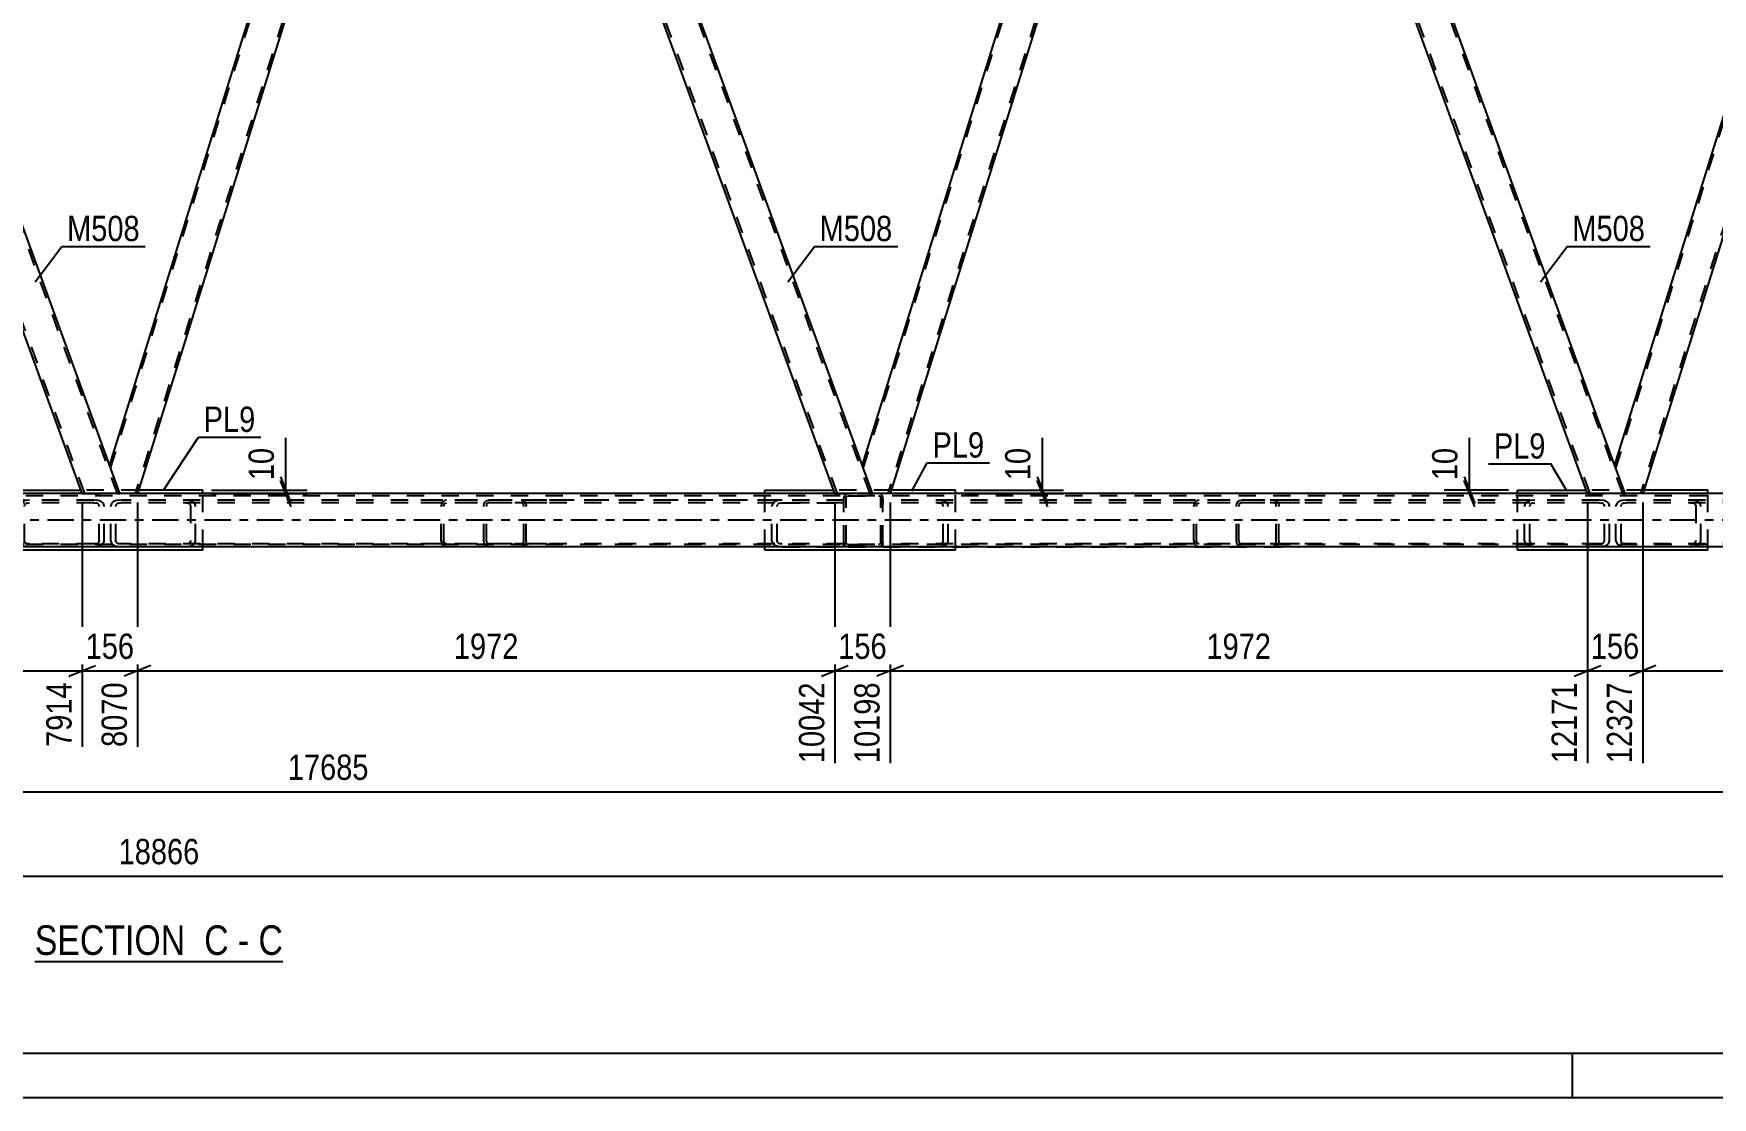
# Model space of a CAD drawing. Header units: millimetres. Extents: x -808 to 381, y -747 to 94.
# Drawn here: x -423 to -233.1, y -746.7 to -626.4 of the extents above; entities that cross this region are included whole.
import ezdxf

# ---------------------------------------------------------------- set-up
doc = ezdxf.new("R2010")
doc.units = ezdxf.units.MM
doc.linetypes.add('DXK_LINE_DOT2', pattern=[3.9198, 1.9599, -1.9599])
doc.linetypes.add('DXK_LINE_DOT3', pattern=[5.9187, 2.979, -0.9799, 0.9799, -0.9799])
doc.styles.add('Arial Narrow', font='ARIALN.TTF', dxfattribs={"height": 0.2})

# ---------------------------------------------------------------- blocks, each defined once
blk = doc.blocks.new('Unknown-232923327-64945')
at = {"color": 5, "linetype": 'Continuous'}
for p, q in [((-802.88, -741.68), (376.12, -741.68)), ((-248.88, -746.68), (-248.88, -741.68)), ((-807.88, -746.68), (381.12, -746.68))]:
    blk.add_line(p, q, dxfattribs=at)
blk = doc.blocks.new('Unknown-232923327-14 - 77190')
at = {"color": 6, "linetype": 'Continuous'}
blk.add_line((-422.82, -731.32), (-394.75, -731.32), dxfattribs=at)
at = {"color": 0, "linetype": 'Continuous'}
for points in [[(-404.71, -730.57), (-404.71, -727.07), (-422.82, -727.07), (-422.82, -730.57)], [(-400.89, -730.57), (-400.89, -727.07), (-403.66, -727.07), (-403.66, -730.57)], [(-398.57, -730.57), (-398.57, -727.07), (-399.84, -727.07), (-399.84, -730.57)], [(-394.75, -730.57), (-394.75, -727.07), (-397.52, -727.07), (-397.52, -730.57)]]:
    blk.add_wipeout(points, dxfattribs=at)
at = {"color": 7, "linetype": 'Continuous', "style": 'Arial Narrow'}
for s, p in [('SECTION ', (-422.82, -730.57)), ('C', (-403.66, -730.57)), ('C', (-397.52, -730.57)), ('-', (-399.84, -730.57))]:
    blk.add_text(s, height=3.34, dxfattribs=at).set_placement(p)
blk = doc.blocks.new('Part-232923327-77244 - 77190')
at = {"color": 7, "linetype": 'DXK_LINE_DOT2'}
for p, q in [((-286.51, -558.7), (-290.76, -558.7)), ((-289.68, -561.67), (-290.76, -558.7)), ((-290.51, -558.7), (-246.93, -678.42)), ((-243.19, -678.42), (-286.76, -558.7)), ((-242.93, -678.42), (-244.12, -675.17)), ((-247.19, -678.42), (-242.93, -678.42))]:
    blk.add_line(p, q, dxfattribs=at)
at = {"color": 2, "linetype": 'Continuous'}
for p, q in [((-244.12, -675.17), (-286.51, -558.7)), ((-247.19, -678.42), (-289.68, -561.67))]:
    blk.add_line(p, q, dxfattribs=at)
blk = doc.blocks.new('Part-232923327-77278 - 77190')
at = {"color": 7, "linetype": 'DXK_LINE_DOT2'}
for p, q in [((-288.21, -679.14), (-294.04, -679.14)), ((-288.21, -679.46), (-294.04, -679.46)), ((-291.66, -679.53), (-291.7, -679.78)), ((-291.7, -683.78), (-291.7, -679.78)), ((-291.53, -679.33), (-291.66, -679.53)), ((-291.34, -679.19), (-291.53, -679.33)), ((-291.41, -679.78), (-291.39, -679.66)), ((-291.41, -683.78), (-291.41, -679.78)), ((-291.39, -679.66), (-291.33, -679.55)), ((-291.12, -679.14), (-291.34, -679.19)), ((-291.33, -679.55), (-291.23, -679.48)), ((-291.23, -679.48), (-291.12, -679.46)), ((-288.21, -684.1), (-294.04, -684.1)), ((-288.21, -684.42), (-294.04, -684.42)), ((-291.7, -683.78), (-291.66, -684.02)), ((-291.66, -684.02), (-291.53, -684.23)), ((-291.53, -684.23), (-291.34, -684.37)), ((-291.39, -683.9), (-291.41, -683.78)), ((-291.33, -684.01), (-291.39, -683.9)), ((-291.34, -684.37), (-291.12, -684.42)), ((-291.23, -684.08), (-291.33, -684.01)), ((-291.12, -684.1), (-291.23, -684.08))]:
    blk.add_line(p, q, dxfattribs=at)
blk = doc.blocks.new('Part-232923327-77215 - 77190')
at = {"color": 7, "linetype": 'DXK_LINE_DOT2'}
for p, q in [((-243.88, -679.53), (-243.97, -679.78)), ((-243.97, -683.78), (-243.97, -679.78)), ((-243.38, -679.78), (-243.34, -679.66)), ((-243.38, -683.78), (-243.38, -679.78)), ((-242.8, -679.14), (-243.25, -679.19)), ((-243.03, -679.48), (-242.8, -679.46)), ((-194.63, -679.14), (-242.8, -679.14)), ((-194.63, -679.46), (-242.8, -679.46)), ((-235.08, -679.19), (-235.52, -679.14)), ((-235.52, -679.46), (-235.3, -679.48)), ((-234.99, -679.66), (-234.94, -679.78)), ((-234.94, -679.78), (-234.94, -683.78)), ((-234.36, -679.78), (-234.45, -679.53)), ((-234.36, -683.78), (-234.36, -679.78)), ((-243.97, -683.78), (-243.88, -684.02)), ((-243.34, -683.9), (-243.38, -683.78)), ((-243.25, -684.37), (-242.8, -684.42)), ((-242.8, -684.1), (-243.03, -684.08)), ((-194.63, -684.1), (-242.8, -684.1)), ((-194.63, -684.42), (-242.8, -684.42)), ((-235.3, -684.08), (-235.52, -684.1)), ((-235.52, -684.42), (-235.08, -684.37)), ((-234.94, -683.78), (-234.99, -683.9)), ((-234.45, -684.02), (-234.36, -683.78))]:
    blk.add_line(p, q, dxfattribs=at)
for centre, radius, start, end in [((-243.07, -680.26), 1.09, 99.5182, 138.0637), ((-242.94, -680.02), 0.545, 99.5182, 138.0637), ((-235.39, -680.02), 0.545, 41.9363, 80.4819), ((-235.26, -680.26), 1.09, 41.9363, 80.4819), ((-243.07, -683.3), 1.09, 221.9363, 260.4819), ((-242.94, -683.54), 0.545, 221.9363, 260.4819), ((-235.39, -683.54), 0.545, 279.5182, 318.0637), ((-235.26, -683.3), 1.09, 279.5182, 318.0637)]:
    blk.add_arc(centre, radius, start, end, dxfattribs=at)
blk = doc.blocks.new('Part-232923327-77280 - 77190')
at = {"color": 7, "linetype": 'DXK_LINE_DOT2'}
for p, q in [((-373.34, -679.14), (-379.17, -679.14)), ((-373.34, -679.46), (-379.17, -679.46)), ((-376.79, -679.53), (-376.84, -679.78)), ((-376.84, -683.78), (-376.84, -679.78)), ((-376.67, -679.33), (-376.79, -679.53)), ((-376.48, -679.19), (-376.67, -679.33)), ((-376.55, -679.78), (-376.52, -679.66)), ((-376.55, -683.78), (-376.55, -679.78)), ((-376.52, -679.66), (-376.46, -679.55)), ((-376.26, -679.14), (-376.48, -679.19)), ((-376.46, -679.55), (-376.37, -679.48)), ((-376.37, -679.48), (-376.26, -679.46)), ((-373.34, -684.1), (-379.17, -684.1)), ((-373.34, -684.42), (-379.17, -684.42)), ((-376.84, -683.78), (-376.79, -684.02)), ((-376.79, -684.02), (-376.67, -684.23)), ((-376.67, -684.23), (-376.48, -684.37)), ((-376.52, -683.9), (-376.55, -683.78)), ((-376.46, -684.01), (-376.52, -683.9)), ((-376.48, -684.37), (-376.26, -684.42)), ((-376.37, -684.08), (-376.46, -684.01)), ((-376.26, -684.1), (-376.37, -684.08))]:
    blk.add_line(p, q, dxfattribs=at)
blk = doc.blocks.new('Part-232923327-77217 - 77190')
at = {"color": 7, "linetype": 'DXK_LINE_DOT2'}
for p, q in [((-326.89, -684.42), (-326.89, -679.14)), ((-279.76, -679.14), (-326.89, -679.14)), ((-279.76, -679.46), (-326.89, -679.46)), ((-320.21, -679.19), (-320.66, -679.14)), ((-320.66, -679.46), (-320.44, -679.48)), ((-320.12, -679.66), (-320.08, -679.78)), ((-320.08, -683.78), (-320.08, -679.78)), ((-319.49, -679.78), (-319.58, -679.53)), ((-319.49, -683.78), (-319.49, -679.78)), ((-279.76, -684.1), (-326.89, -684.1)), ((-326.89, -684.42), (-279.76, -684.42)), ((-320.44, -684.08), (-320.66, -684.1)), ((-320.66, -684.42), (-320.21, -684.37)), ((-320.08, -683.78), (-320.12, -683.9)), ((-319.58, -684.02), (-319.49, -683.78))]:
    blk.add_line(p, q, dxfattribs=at)
for centre, radius, start, end in [((-320.53, -680.02), 0.545, 41.9363, 80.4819), ((-320.39, -680.26), 1.09, 41.9363, 80.4819), ((-320.53, -683.54), 0.545, 279.5182, 318.0637), ((-320.39, -683.3), 1.09, 279.5182, 318.0637)]:
    blk.add_arc(centre, radius, start, end, dxfattribs=at)
blk = doc.blocks.new('Part-232923327-77218 - 77190')
at = {"color": 7, "linetype": 'DXK_LINE_DOT2'}
for p, q in [((-286.9, -679.78), (-286.86, -679.53)), ((-286.9, -683.78), (-286.9, -679.78)), ((-286.86, -679.53), (-286.73, -679.33)), ((-286.73, -679.33), (-286.54, -679.19)), ((-286.59, -679.66), (-286.61, -679.78)), ((-286.61, -683.78), (-286.61, -679.78)), ((-286.52, -679.55), (-286.59, -679.66)), ((-286.54, -679.19), (-286.32, -679.14)), ((-286.43, -679.48), (-286.52, -679.55)), ((-286.32, -679.46), (-286.43, -679.48)), ((-245.86, -679.14), (-286.32, -679.14)), ((-245.86, -679.46), (-286.32, -679.46)), ((-282.68, -679.14), (-282.46, -679.19)), ((-282.57, -679.48), (-282.68, -679.46)), ((-282.47, -679.55), (-282.57, -679.48)), ((-282.41, -679.66), (-282.47, -679.55)), ((-282.46, -679.19), (-282.27, -679.33)), ((-282.39, -679.78), (-282.41, -679.66)), ((-282.39, -683.78), (-282.39, -679.78)), ((-282.27, -679.33), (-282.14, -679.53)), ((-282.14, -679.53), (-282.1, -679.78)), ((-282.1, -683.78), (-282.1, -679.78)), ((-254.22, -679.53), (-254.31, -679.78)), ((-254.31, -683.78), (-254.31, -679.78)), ((-253.72, -679.78), (-253.68, -679.66)), ((-253.72, -683.78), (-253.72, -679.78)), ((-253.14, -679.14), (-253.59, -679.19)), ((-253.36, -679.48), (-253.14, -679.46)), ((-245.42, -679.19), (-245.86, -679.14)), ((-245.86, -679.46), (-245.64, -679.48)), ((-245.33, -679.66), (-245.28, -679.78)), ((-245.28, -683.78), (-245.28, -679.78)), ((-244.7, -679.78), (-244.79, -679.53)), ((-244.7, -683.78), (-244.7, -679.78)), ((-286.86, -684.02), (-286.9, -683.78)), ((-286.73, -684.23), (-286.86, -684.02)), ((-286.54, -684.37), (-286.73, -684.23)), ((-286.61, -683.78), (-286.59, -683.9)), ((-286.59, -683.9), (-286.52, -684.01)), ((-286.32, -684.42), (-286.54, -684.37)), ((-286.52, -684.01), (-286.43, -684.08)), ((-286.43, -684.08), (-286.32, -684.1)), ((-245.86, -684.1), (-286.32, -684.1)), ((-253.14, -684.42), (-286.32, -684.42)), ((-282.68, -684.1), (-282.57, -684.08)), ((-282.46, -684.37), (-282.68, -684.42)), ((-245.86, -684.42), (-282.68, -684.42)), ((-282.57, -684.08), (-282.47, -684.01)), ((-282.47, -684.01), (-282.41, -683.9)), ((-282.27, -684.23), (-282.46, -684.37)), ((-282.41, -683.9), (-282.39, -683.78)), ((-282.14, -684.02), (-282.27, -684.23)), ((-282.1, -683.78), (-282.14, -684.02)), ((-254.31, -683.78), (-254.22, -684.02)), ((-253.68, -683.9), (-253.72, -683.78)), ((-253.59, -684.37), (-253.14, -684.42)), ((-253.14, -684.1), (-253.36, -684.08)), ((-245.64, -684.08), (-245.86, -684.1)), ((-245.86, -684.42), (-245.42, -684.37)), ((-245.28, -683.78), (-245.33, -683.9)), ((-244.79, -684.02), (-244.7, -683.78))]:
    blk.add_line(p, q, dxfattribs=at)
for centre, radius, start, end in [((-253.41, -680.26), 1.09, 99.5182, 138.0637), ((-253.27, -680.02), 0.545, 99.5182, 138.0637), ((-245.73, -680.02), 0.545, 41.9363, 80.4819), ((-245.6, -680.26), 1.09, 41.9363, 80.4819), ((-253.41, -683.3), 1.09, 221.9363, 260.4819), ((-253.27, -683.54), 0.545, 221.9363, 260.4819), ((-245.73, -683.54), 0.545, 279.5182, 318.0637), ((-245.6, -683.3), 1.09, 279.5182, 318.0637)]:
    blk.add_arc(centre, radius, start, end, dxfattribs=at)
blk = doc.blocks.new('Part-232923327-77219 - 77190')
at = {"color": 7, "linetype": 'DXK_LINE_DOT2'}
for p, q in [((-414.15, -679.53), (-414.24, -679.78)), ((-414.24, -683.78), (-414.24, -679.78)), ((-413.65, -679.78), (-413.61, -679.66)), ((-413.65, -683.78), (-413.65, -679.78)), ((-413.07, -679.14), (-413.52, -679.19)), ((-413.29, -679.48), (-413.07, -679.46)), ((-364.9, -679.14), (-413.07, -679.14)), ((-364.9, -679.46), (-413.07, -679.46)), ((-405.35, -679.19), (-405.79, -679.14)), ((-405.79, -679.46), (-405.57, -679.48)), ((-405.25, -679.66), (-405.21, -679.78)), ((-405.21, -679.78), (-405.21, -683.78)), ((-404.63, -679.78), (-404.72, -679.53)), ((-404.63, -683.78), (-404.63, -679.78)), ((-414.24, -683.78), (-414.15, -684.02)), ((-413.61, -683.9), (-413.65, -683.78)), ((-413.52, -684.37), (-413.07, -684.42)), ((-413.07, -684.1), (-413.29, -684.08)), ((-364.9, -684.1), (-413.07, -684.1)), ((-364.9, -684.42), (-413.07, -684.42)), ((-405.57, -684.08), (-405.79, -684.1)), ((-405.79, -684.42), (-405.35, -684.37)), ((-405.21, -683.78), (-405.25, -683.9)), ((-404.72, -684.02), (-404.63, -683.78))]:
    blk.add_line(p, q, dxfattribs=at)
for centre, radius, start, end in [((-413.34, -680.26), 1.09, 99.5182, 138.0637), ((-413.2, -680.02), 0.545, 99.5182, 138.0637), ((-405.66, -680.02), 0.545, 41.9363, 80.4819), ((-405.53, -680.26), 1.09, 41.9363, 80.4819), ((-413.34, -683.3), 1.09, 221.9363, 260.4819), ((-413.2, -683.54), 0.545, 221.9363, 260.4819), ((-405.66, -683.54), 0.545, 279.5182, 318.0637), ((-405.53, -683.3), 1.09, 279.5182, 318.0637)]:
    blk.add_arc(centre, radius, start, end, dxfattribs=at)
blk = doc.blocks.new('Part-232923327-77220 - 77190')
at = {"color": 7, "linetype": 'DXK_LINE_DOT2'}
for p, q in [((-372.03, -679.78), (-371.99, -679.53)), ((-372.03, -683.78), (-372.03, -679.78)), ((-371.99, -679.53), (-371.86, -679.33)), ((-371.86, -679.33), (-371.67, -679.19)), ((-371.72, -679.66), (-371.74, -679.78)), ((-371.74, -683.78), (-371.74, -679.78)), ((-371.66, -679.55), (-371.72, -679.66)), ((-371.67, -679.19), (-371.45, -679.14)), ((-371.56, -679.48), (-371.66, -679.55)), ((-371.45, -679.46), (-371.56, -679.48)), ((-338.28, -679.14), (-371.45, -679.14)), ((-331.29, -679.46), (-371.45, -679.46)), ((-331.29, -679.14), (-367.81, -679.14)), ((-367.81, -679.14), (-367.59, -679.19)), ((-367.7, -679.48), (-367.81, -679.46)), ((-367.61, -679.55), (-367.7, -679.48)), ((-367.54, -679.66), (-367.61, -679.55)), ((-367.59, -679.19), (-367.4, -679.33)), ((-367.52, -679.78), (-367.54, -679.66)), ((-367.52, -683.78), (-367.52, -679.78)), ((-367.4, -679.33), (-367.27, -679.53)), ((-367.27, -679.53), (-367.23, -679.78)), ((-367.23, -683.78), (-367.23, -679.78)), ((-339.35, -679.53), (-339.44, -679.78)), ((-339.44, -683.78), (-339.44, -679.78)), ((-338.86, -679.78), (-338.81, -679.66)), ((-338.86, -683.78), (-338.86, -679.78)), ((-338.28, -679.14), (-338.72, -679.19)), ((-338.5, -679.48), (-338.28, -679.46)), ((-338.28, -679.46), (-331.29, -679.46)), ((-331.29, -684.42), (-331.29, -679.14)), ((-371.99, -684.02), (-372.03, -683.78)), ((-371.86, -684.23), (-371.99, -684.02)), ((-371.67, -684.37), (-371.86, -684.23)), ((-371.74, -683.78), (-371.72, -683.9)), ((-371.72, -683.9), (-371.66, -684.01)), ((-371.45, -684.42), (-371.67, -684.37)), ((-371.66, -684.01), (-371.56, -684.08)), ((-371.56, -684.08), (-371.45, -684.1)), ((-331.29, -684.1), (-371.45, -684.1)), ((-331.29, -684.42), (-371.45, -684.42)), ((-367.81, -684.1), (-367.7, -684.08)), ((-367.59, -684.37), (-367.81, -684.42)), ((-367.7, -684.08), (-367.61, -684.01)), ((-367.61, -684.01), (-367.54, -683.9)), ((-367.4, -684.23), (-367.59, -684.37)), ((-367.54, -683.9), (-367.52, -683.78)), ((-367.27, -684.02), (-367.4, -684.23)), ((-367.23, -683.78), (-367.27, -684.02)), ((-339.44, -683.78), (-339.35, -684.02)), ((-338.81, -683.9), (-338.86, -683.78)), ((-338.72, -684.37), (-338.28, -684.42)), ((-338.28, -684.1), (-338.5, -684.08)), ((-338.28, -684.42), (-331.29, -684.42))]:
    blk.add_line(p, q, dxfattribs=at)
for centre, radius, start, end in [((-338.54, -680.26), 1.09, 99.5182, 138.0637), ((-338.41, -680.02), 0.545, 99.5182, 138.0637), ((-338.54, -683.3), 1.09, 221.9363, 260.4819), ((-338.41, -683.54), 0.545, 221.9363, 260.4819)]:
    blk.add_arc(centre, radius, start, end, dxfattribs=at)
blk = doc.blocks.new('Part-232923327-77222 - 77190')
at = {"color": 7, "linetype": 'DXK_LINE_DOT2'}
for p, q in [((-457.17, -679.78), (-457.12, -679.53)), ((-457.17, -683.78), (-457.17, -679.78)), ((-457.12, -679.53), (-457, -679.33)), ((-457, -679.33), (-456.81, -679.19)), ((-456.86, -679.66), (-456.88, -679.78)), ((-456.88, -683.78), (-456.88, -679.78)), ((-456.79, -679.55), (-456.86, -679.66)), ((-456.81, -679.19), (-456.59, -679.14)), ((-456.7, -679.48), (-456.79, -679.55)), ((-456.59, -679.46), (-456.7, -679.48)), ((-416.13, -679.14), (-456.59, -679.14)), ((-416.13, -679.46), (-456.59, -679.46)), ((-452.95, -679.14), (-452.72, -679.19)), ((-452.84, -679.48), (-452.95, -679.46)), ((-452.74, -679.55), (-452.84, -679.48)), ((-452.68, -679.66), (-452.74, -679.55)), ((-452.72, -679.19), (-452.54, -679.33)), ((-452.66, -679.78), (-452.68, -679.66)), ((-452.66, -683.78), (-452.66, -679.78)), ((-452.54, -679.33), (-452.41, -679.53)), ((-452.41, -679.53), (-452.36, -679.78)), ((-452.36, -683.78), (-452.36, -679.78)), ((-424.49, -679.53), (-424.58, -679.78)), ((-424.58, -683.78), (-424.58, -679.78)), ((-423.99, -679.78), (-423.95, -679.66)), ((-423.99, -683.78), (-423.99, -679.78)), ((-423.41, -679.14), (-423.86, -679.19)), ((-423.63, -679.48), (-423.41, -679.46)), ((-415.69, -679.19), (-416.13, -679.14)), ((-416.13, -679.46), (-415.91, -679.48)), ((-415.59, -679.66), (-415.55, -679.78)), ((-415.55, -683.78), (-415.55, -679.78)), ((-414.97, -679.78), (-415.06, -679.53)), ((-414.97, -683.78), (-414.97, -679.78)), ((-457.12, -684.02), (-457.17, -683.78)), ((-457, -684.23), (-457.12, -684.02)), ((-456.81, -684.37), (-457, -684.23)), ((-456.88, -683.78), (-456.86, -683.9)), ((-456.86, -683.9), (-456.79, -684.01)), ((-456.59, -684.42), (-456.81, -684.37)), ((-456.79, -684.01), (-456.7, -684.08)), ((-456.7, -684.08), (-456.59, -684.1)), ((-416.13, -684.1), (-456.59, -684.1)), ((-423.41, -684.42), (-456.59, -684.42)), ((-452.95, -684.1), (-452.84, -684.08)), ((-452.72, -684.37), (-452.95, -684.42)), ((-416.13, -684.42), (-452.95, -684.42)), ((-452.84, -684.08), (-452.74, -684.01)), ((-452.74, -684.01), (-452.68, -683.9)), ((-452.54, -684.23), (-452.72, -684.37)), ((-452.68, -683.9), (-452.66, -683.78)), ((-452.41, -684.02), (-452.54, -684.23)), ((-452.36, -683.78), (-452.41, -684.02)), ((-424.58, -683.78), (-424.49, -684.02)), ((-423.95, -683.9), (-423.99, -683.78)), ((-423.86, -684.37), (-423.41, -684.42)), ((-423.41, -684.1), (-423.63, -684.08)), ((-415.91, -684.08), (-416.13, -684.1)), ((-416.13, -684.42), (-415.69, -684.37)), ((-415.55, -683.78), (-415.59, -683.9)), ((-415.06, -684.02), (-414.97, -683.78))]:
    blk.add_line(p, q, dxfattribs=at)
for centre, radius, start, end in [((-423.68, -680.26), 1.09, 99.5182, 138.0637), ((-423.54, -680.02), 0.545, 99.5182, 138.0637), ((-416, -680.02), 0.545, 41.9363, 80.4819), ((-415.87, -680.26), 1.09, 41.9363, 80.4819), ((-423.68, -683.3), 1.09, 221.9363, 260.4819), ((-423.54, -683.54), 0.545, 221.9363, 260.4819), ((-416, -683.54), 0.545, 279.5182, 318.0637), ((-415.87, -683.3), 1.09, 279.5182, 318.0637)]:
    blk.add_arc(centre, radius, start, end, dxfattribs=at)
blk = doc.blocks.new('Part-232923327-77228 - 77190')
at = {"color": 7, "linetype": 'DXK_LINE_DOT2'}
for p, q in [((-331.26, -678.71), (-331.29, -678.9)), ((-331.29, -683.94), (-331.29, -678.9)), ((-331.05, -678.9), (-331.03, -678.8)), ((-331.05, -683.94), (-331.05, -678.9)), ((-331.03, -678.8), (-330.98, -678.73)), ((-330.83, -678.42), (-331, -678.45)), ((-330.98, -678.73), (-330.9, -678.67)), ((-330.9, -678.67), (-330.81, -678.66)), ((-330.81, -678.42), (-330.83, -678.42)), ((-327.37, -678.42), (-330.81, -678.42)), ((-330.81, -678.66), (-327.37, -678.66)), ((-327.19, -678.45), (-327.37, -678.42)), ((-327.37, -678.66), (-327.28, -678.67)), ((-327.28, -678.67), (-327.2, -678.73)), ((-327.2, -678.73), (-327.15, -678.8)), ((-327.15, -678.8), (-327.13, -678.9)), ((-327.13, -683.94), (-327.13, -678.9)), ((-326.89, -678.9), (-326.93, -678.71)), ((-326.89, -683.94), (-326.89, -678.9)), ((-331.29, -683.94), (-331.26, -684.12)), ((-331.03, -684.03), (-331.05, -683.94)), ((-330.98, -684.11), (-331.03, -684.03)), ((-331, -684.38), (-330.81, -684.42)), ((-330.9, -684.16), (-330.98, -684.11)), ((-330.81, -684.18), (-330.9, -684.16)), ((-330.81, -684.18), (-327.37, -684.18)), ((-330.81, -684.42), (-327.37, -684.42)), ((-327.28, -684.16), (-327.37, -684.18)), ((-327.37, -684.42), (-327.19, -684.38)), ((-327.2, -684.11), (-327.28, -684.16)), ((-327.15, -684.03), (-327.2, -684.11)), ((-327.13, -683.94), (-327.15, -684.03)), ((-326.93, -684.12), (-326.89, -683.94))]:
    blk.add_line(p, q, dxfattribs=at)
for centre, start, end in [((-330.81, -678.9), 112.5, 157.5), ((-327.37, -678.9), 22.5, 67.5), ((-330.81, -683.94), 202.5, 247.5), ((-327.37, -683.94), 292.5, 337.5)]:
    blk.add_arc(centre, 0.48, start, end, dxfattribs=at)
blk = doc.blocks.new('Part-232923327-77246 - 77190')
at = {"color": 7, "linetype": 'DXK_LINE_DOT2'}
for p, q in [((-371.64, -558.7), (-375.9, -558.7)), ((-374.82, -561.67), (-375.9, -558.7)), ((-375.64, -558.7), (-332.07, -678.42)), ((-328.32, -678.42), (-371.89, -558.7)), ((-328.07, -678.42), (-329.25, -675.17)), ((-332.32, -678.42), (-328.07, -678.42))]:
    blk.add_line(p, q, dxfattribs=at)
at = {"color": 2, "linetype": 'Continuous'}
for p, q in [((-329.25, -675.17), (-371.64, -558.7)), ((-332.32, -678.42), (-374.82, -561.67))]:
    blk.add_line(p, q, dxfattribs=at)
blk = doc.blocks.new('Part-232923327-77248 - 77190')
at = {"color": 7, "linetype": 'DXK_LINE_DOT2'}
for p, q in [((-456.77, -558.7), (-461.03, -558.7)), ((-459.95, -561.67), (-461.03, -558.7)), ((-460.78, -558.7), (-417.2, -678.42)), ((-413.46, -678.42), (-457.03, -558.7)), ((-413.2, -678.42), (-414.38, -675.17)), ((-417.46, -678.42), (-413.2, -678.42))]:
    blk.add_line(p, q, dxfattribs=at)
at = {"color": 2, "linetype": 'Continuous'}
for p, q in [((-414.38, -675.17), (-456.77, -558.7)), ((-417.46, -678.42), (-459.95, -561.67))]:
    blk.add_line(p, q, dxfattribs=at)
blk = doc.blocks.new('Part-232923327-77254 - 77190')
at = {"color": 2, "linetype": 'Continuous'}
for p, q in [((-207.81, -558.7), (-244.12, -675.17)), ((-205.63, -558.7), (-204.55, -561.67)), ((-204.55, -561.67), (-240.94, -678.42)), ((-242.93, -678.42), (-244.12, -675.17))]:
    blk.add_line(p, q, dxfattribs=at)
at = {"color": 7, "linetype": 'DXK_LINE_DOT2'}
for p, q in [((-243.98, -675.54), (-207.56, -558.7)), ((-207.81, -558.7), (-205.63, -558.7)), ((-204.68, -561.3), (-241.19, -678.42)), ((-240.94, -678.42), (-242.93, -678.42))]:
    blk.add_line(p, q, dxfattribs=at)
blk = doc.blocks.new('Part-232923327-77255 - 77190')
at = {"color": 2, "linetype": 'Continuous'}
for p, q in [((-292.95, -558.7), (-329.25, -675.17)), ((-290.76, -558.7), (-289.68, -561.67)), ((-289.68, -561.67), (-326.07, -678.42)), ((-328.07, -678.42), (-329.25, -675.17))]:
    blk.add_line(p, q, dxfattribs=at)
at = {"color": 7, "linetype": 'DXK_LINE_DOT2'}
for p, q in [((-329.11, -675.54), (-292.7, -558.7)), ((-292.95, -558.7), (-290.76, -558.7)), ((-289.82, -561.3), (-326.32, -678.42)), ((-326.07, -678.42), (-328.07, -678.42))]:
    blk.add_line(p, q, dxfattribs=at)
blk = doc.blocks.new('Part-232923327-77256 - 77190')
at = {"color": 2, "linetype": 'Continuous'}
for p, q in [((-378.08, -558.7), (-414.38, -675.17)), ((-375.9, -558.7), (-374.82, -561.67)), ((-374.82, -561.67), (-411.21, -678.42)), ((-413.2, -678.42), (-414.38, -675.17))]:
    blk.add_line(p, q, dxfattribs=at)
at = {"color": 7, "linetype": 'DXK_LINE_DOT2'}
for p, q in [((-414.25, -675.54), (-377.83, -558.7)), ((-378.08, -558.7), (-375.9, -558.7)), ((-374.95, -561.3), (-411.46, -678.42)), ((-411.21, -678.42), (-413.2, -678.42))]:
    blk.add_line(p, q, dxfattribs=at)
blk = doc.blocks.new('Part-232923327-77311 - 77190')
at = {"color": 2, "linetype": 'Continuous'}
for p, q in [((-425.38, -678.42), (-425.38, -678.02)), ((-425.38, -678.02), (-417.6, -678.02)), ((-403.83, -678.02), (-411.08, -678.02)), ((-403.83, -678.42), (-403.83, -678.02)), ((-425.38, -684.82), (-425.38, -684.42)), ((-403.83, -684.82), (-425.38, -684.82)), ((-403.83, -684.82), (-403.83, -684.42))]:
    blk.add_line(p, q, dxfattribs=at)
at = {"color": 7, "linetype": 'DXK_LINE_DOT2'}
for p, q in [((-425.38, -684.42), (-425.38, -678.42)), ((-411.08, -678.02), (-417.6, -678.02)), ((-403.83, -684.42), (-403.83, -678.42))]:
    blk.add_line(p, q, dxfattribs=at)
blk = doc.blocks.new('Part-232923327-77312 - 77190')
at = {"color": 2, "linetype": 'Continuous'}
for p, q in [((-340.24, -678.42), (-340.24, -678.02)), ((-340.24, -678.02), (-332.47, -678.02)), ((-318.69, -678.02), (-325.95, -678.02)), ((-318.69, -678.42), (-318.69, -678.02)), ((-340.24, -684.82), (-340.24, -684.42)), ((-318.69, -684.82), (-340.24, -684.82)), ((-318.69, -684.82), (-318.69, -684.42))]:
    blk.add_line(p, q, dxfattribs=at)
at = {"color": 7, "linetype": 'DXK_LINE_DOT2'}
for p, q in [((-340.24, -684.42), (-340.24, -678.42)), ((-325.95, -678.02), (-332.47, -678.02)), ((-318.69, -684.42), (-318.69, -678.42))]:
    blk.add_line(p, q, dxfattribs=at)
blk = doc.blocks.new('Part-232923327-77313 - 77190')
at = {"color": 2, "linetype": 'Continuous'}
for p, q in [((-255.11, -678.42), (-255.11, -678.02)), ((-255.11, -678.02), (-247.33, -678.02)), ((-233.56, -678.02), (-240.81, -678.02)), ((-233.56, -678.42), (-233.56, -678.02)), ((-255.11, -684.82), (-255.11, -684.42)), ((-233.56, -684.82), (-255.11, -684.82)), ((-233.56, -684.82), (-233.56, -684.42))]:
    blk.add_line(p, q, dxfattribs=at)
at = {"color": 7, "linetype": 'DXK_LINE_DOT2'}
for p, q in [((-255.11, -684.42), (-255.11, -678.42)), ((-240.81, -678.02), (-247.33, -678.02)), ((-233.56, -684.42), (-233.56, -678.42))]:
    blk.add_line(p, q, dxfattribs=at)
blk = doc.blocks.new('Part-232923327-77354 - 77190')
at = {"color": 7, "linetype": 'DXK_LINE_DOT2'}
for p, q in [((-57.35, -678.66), (-734.01, -678.66)), ((-57.35, -684.18), (-734.01, -684.18))]:
    blk.add_line(p, q, dxfattribs=at)
at = {"color": 2, "linetype": 'Continuous'}
for p, q in [((-57.35, -678.42), (-730.01, -678.42)), ((-57.35, -684.42), (-730.01, -684.42))]:
    blk.add_line(p, q, dxfattribs=at)
at = {"color": 7, "linetype": 'DXK_LINE_DOT3'}
blk.add_line((-57.35, -681.42), (-734.01, -681.42), dxfattribs=at)
blk = doc.blocks.new('StraightDimension-232923327-99624 - 77190')
at = {"color": 7, "linetype": 'Continuous'}
for p, q in [((-247.19, -679.42), (-247.19, -708.89)), ((-240.94, -679.42), (-240.94, -708.89)), ((-248.69, -699.05), (-245.69, -697.85)), ((-247.19, -698.45), (-240.94, -698.45)), ((-239.44, -697.85), (-242.44, -699.05))]:
    blk.add_line(p, q, dxfattribs=at)
at = {"color": 0}
blk.add_wipeout([(-240.72, -697.7), (-240.72, -693.5), (-247.41, -693.5), (-247.41, -697.7)], dxfattribs=at)
at = {"color": 0, "linetype": 'Continuous'}
blk.add_wipeout([(-241.54, -699.15), (-245.74, -699.15), (-245.74, -709.49), (-241.54, -709.49)], dxfattribs=at)
at = {"color": 3, "style": 'Arial Narrow'}
blk.add_text('156', height=2.863, dxfattribs=at).set_placement((-246.81, -697.1))
at = {"color": 3, "linetype": 'Continuous', "style": 'Arial Narrow'}
blk.add_text('12327', height=2.863, rotation=90.0002, dxfattribs=at).set_placement((-242.14, -708.89))
blk = doc.blocks.new('StraightDimension-232923327-98972 - 77190')
at = {"color": 7, "linetype": 'Continuous'}
blk.add_line((-734.01, -712.13), (-45.25, -712.13), dxfattribs=at)
at = {"color": 0}
blk.add_wipeout([(-384.46, -711.38), (-384.46, -707.18), (-394.8, -707.18), (-394.8, -711.38)], dxfattribs=at)
at = {"color": 3, "style": 'Arial Narrow'}
blk.add_text('17685', height=2.863, dxfattribs=at).set_placement((-394.2, -710.78))
blk = doc.blocks.new('StraightDimension-232923327-99627 - 77190')
at = {"color": 7, "linetype": 'Continuous'}
for p, q in [((-411.21, -679.42), (-411.21, -707.06)), ((-332.32, -679.42), (-332.32, -708.89)), ((-409.71, -697.85), (-412.71, -699.05)), ((-411.21, -698.45), (-332.32, -698.45)), ((-333.82, -699.05), (-330.82, -697.85))]:
    blk.add_line(p, q, dxfattribs=at)
at = {"color": 0}
blk.add_wipeout([(-367.51, -697.7), (-367.51, -693.5), (-376.02, -693.5), (-376.02, -697.7)], dxfattribs=at)
at = {"color": 0, "linetype": 'Continuous'}
blk.add_wipeout([(-332.92, -699.15), (-337.12, -699.15), (-337.12, -709.49), (-332.92, -709.49)], dxfattribs=at)
at = {"color": 3, "style": 'Arial Narrow'}
blk.add_text('1972', height=2.863, dxfattribs=at).set_placement((-375.42, -697.1))
at = {"color": 3, "linetype": 'Continuous', "style": 'Arial Narrow'}
blk.add_text('10042', height=2.863, rotation=90.0002, dxfattribs=at).set_placement((-333.52, -708.89))
blk = doc.blocks.new('StraightDimension-232923327-99629 - 77190')
at = {"color": 7, "linetype": 'Continuous'}
for p, q in [((-496.34, -679.42), (-496.34, -707.06)), ((-417.46, -679.42), (-417.46, -707.06)), ((-494.84, -697.85), (-497.84, -699.05)), ((-496.34, -698.45), (-417.46, -698.45)), ((-418.96, -699.05), (-415.96, -697.85))]:
    blk.add_line(p, q, dxfattribs=at)
at = {"color": 0}
blk.add_wipeout([(-452.64, -697.7), (-452.64, -693.5), (-461.16, -693.5), (-461.16, -697.7)], dxfattribs=at)
at = {"color": 0, "linetype": 'Continuous'}
blk.add_wipeout([(-418.06, -699.15), (-422.26, -699.15), (-422.26, -707.66), (-418.06, -707.66)], dxfattribs=at)
at = {"color": 3, "style": 'Arial Narrow'}
blk.add_text('1972', height=2.863, dxfattribs=at).set_placement((-460.56, -697.1))
at = {"color": 3, "linetype": 'Continuous', "style": 'Arial Narrow'}
blk.add_text('7914', height=2.863, rotation=90.0002, dxfattribs=at).set_placement((-418.66, -707.06))
blk = doc.blocks.new('StraightDimension-232923327-99038 - 77190')
at = {"color": 7, "linetype": 'Continuous'}
blk.add_line((-773.08, -721.67), (-44.45, -721.67), dxfattribs=at)
at = {"color": 0}
blk.add_wipeout([(-403.59, -720.92), (-403.59, -716.72), (-413.94, -716.72), (-413.94, -720.92)], dxfattribs=at)
at = {"color": 3, "style": 'Arial Narrow'}
blk.add_text('18866', height=2.863, dxfattribs=at).set_placement((-413.34, -720.32))
blk = doc.blocks.new('StraightDimension-232923327-99623 - 77190')
at = {"color": 7, "linetype": 'Continuous'}
for p, q in [((-240.94, -679.42), (-240.94, -708.89)), ((-162.05, -679.42), (-162.05, -708.89)), ((-239.44, -697.85), (-242.44, -699.05)), ((-240.94, -698.45), (-162.05, -698.45)), ((-163.55, -699.05), (-160.55, -697.85))]:
    blk.add_line(p, q, dxfattribs=at)
at = {"color": 0}
blk.add_wipeout([(-197.24, -697.7), (-197.24, -693.5), (-205.75, -693.5), (-205.75, -697.7)], dxfattribs=at)
at = {"color": 0, "linetype": 'Continuous'}
blk.add_wipeout([(-162.65, -699.15), (-166.85, -699.15), (-166.85, -709.49), (-162.65, -709.49)], dxfattribs=at)
at = {"color": 3, "style": 'Arial Narrow'}
blk.add_text('1972', height=2.863, dxfattribs=at).set_placement((-205.15, -697.1))
at = {"color": 3, "linetype": 'Continuous', "style": 'Arial Narrow'}
blk.add_text('14299', height=2.863, rotation=90.0002, dxfattribs=at).set_placement((-163.25, -708.89))
blk = doc.blocks.new('StraightDimension-232923327-99625 - 77190')
at = {"color": 7, "linetype": 'Continuous'}
for p, q in [((-326.07, -679.42), (-326.07, -708.89)), ((-247.19, -679.42), (-247.19, -708.89)), ((-324.57, -697.85), (-327.57, -699.05)), ((-326.07, -698.45), (-247.19, -698.45)), ((-248.69, -699.05), (-245.69, -697.85))]:
    blk.add_line(p, q, dxfattribs=at)
at = {"color": 0}
blk.add_wipeout([(-282.37, -697.7), (-282.37, -693.5), (-290.89, -693.5), (-290.89, -697.7)], dxfattribs=at)
at = {"color": 0, "linetype": 'Continuous'}
blk.add_wipeout([(-247.79, -699.15), (-251.99, -699.15), (-251.99, -709.49), (-247.79, -709.49)], dxfattribs=at)
at = {"color": 3, "style": 'Arial Narrow'}
blk.add_text('1972', height=2.863, dxfattribs=at).set_placement((-290.29, -697.1))
at = {"color": 3, "linetype": 'Continuous', "style": 'Arial Narrow'}
blk.add_text('12171', height=2.863, rotation=90.0002, dxfattribs=at).set_placement((-248.39, -708.89))
blk = doc.blocks.new('StraightDimension-232923327-99626 - 77190')
at = {"color": 7, "linetype": 'Continuous'}
for p, q in [((-332.32, -679.42), (-332.32, -708.89)), ((-326.07, -679.42), (-326.07, -708.89)), ((-333.82, -699.05), (-330.82, -697.85)), ((-332.32, -698.45), (-326.07, -698.45)), ((-324.57, -697.85), (-327.57, -699.05))]:
    blk.add_line(p, q, dxfattribs=at)
at = {"color": 0}
blk.add_wipeout([(-325.86, -697.7), (-325.86, -693.5), (-332.54, -693.5), (-332.54, -697.7)], dxfattribs=at)
at = {"color": 0, "linetype": 'Continuous'}
blk.add_wipeout([(-326.67, -699.15), (-330.87, -699.15), (-330.87, -709.49), (-326.67, -709.49)], dxfattribs=at)
at = {"color": 3, "style": 'Arial Narrow'}
blk.add_text('156', height=2.863, dxfattribs=at).set_placement((-331.94, -697.1))
at = {"color": 3, "linetype": 'Continuous', "style": 'Arial Narrow'}
blk.add_text('10198', height=2.863, rotation=90.0002, dxfattribs=at).set_placement((-327.27, -708.89))
blk = doc.blocks.new('StraightDimension-232923327-99628 - 77190')
at = {"color": 7, "linetype": 'Continuous'}
for p, q in [((-417.46, -679.42), (-417.46, -707.06)), ((-411.21, -679.42), (-411.21, -707.06)), ((-418.96, -699.05), (-415.96, -697.85)), ((-417.46, -698.45), (-411.21, -698.45)), ((-409.71, -697.85), (-412.71, -699.05))]:
    blk.add_line(p, q, dxfattribs=at)
at = {"color": 0}
blk.add_wipeout([(-410.99, -697.7), (-410.99, -693.5), (-417.67, -693.5), (-417.67, -697.7)], dxfattribs=at)
at = {"color": 0, "linetype": 'Continuous'}
blk.add_wipeout([(-411.81, -699.15), (-416.01, -699.15), (-416.01, -707.66), (-411.81, -707.66)], dxfattribs=at)
at = {"color": 3, "style": 'Arial Narrow'}
blk.add_text('156', height=2.863, dxfattribs=at).set_placement((-417.07, -697.1))
at = {"color": 3, "linetype": 'Continuous', "style": 'Arial Narrow'}
blk.add_text('8070', height=2.863, rotation=90.0002, dxfattribs=at).set_placement((-412.41, -707.06))
blk = doc.blocks.new('StraightDimension-232923327-160191 - 77190')
at = {"color": 7, "linetype": 'Continuous'}
for p, q in [((-261.15, -676.52), (-259.95, -679.52)), ((-259.95, -679.92), (-261.15, -676.92)), ((-256.11, -678.02), (-263.4, -678.02)), ((-256.11, -678.42), (-263.4, -678.42)), ((-260.55, -678.42), (-260.55, -678.02))]:
    blk.add_line(p, q, dxfattribs=at)
at = {"color": 0}
blk.add_wipeout([(-261.3, -672.64), (-265.5, -672.64), (-265.5, -677.5), (-261.3, -677.5)], dxfattribs=at)
at = {"color": 7, "linetype": 'Continuous'}
blk.add_line((-260.55, -678.02), (-260.55, -672.11), dxfattribs=at)
blk.add_line((-260.55, -678.02), (-260.55, -672.11), dxfattribs=at)
at = {"color": 3, "style": 'Arial Narrow'}
blk.add_text('10', height=2.863, rotation=90.0002, dxfattribs=at).set_placement((-261.9, -676.9))
blk = doc.blocks.new('StraightDimension-232923327-160144 - 77190')
at = {"color": 7, "linetype": 'Continuous'}
for p, q in [((-395.03, -676.52), (-393.83, -679.52)), ((-393.83, -679.92), (-395.03, -676.92)), ((-402.83, -678.02), (-392.03, -678.02)), ((-402.83, -678.42), (-392.03, -678.42)), ((-394.43, -678.42), (-394.43, -678.02))]:
    blk.add_line(p, q, dxfattribs=at)
at = {"color": 0}
blk.add_wipeout([(-395.18, -672.64), (-399.38, -672.64), (-399.38, -677.5), (-395.18, -677.5)], dxfattribs=at)
at = {"color": 7, "linetype": 'Continuous'}
blk.add_line((-394.43, -678.02), (-394.43, -672.11), dxfattribs=at)
blk.add_line((-394.43, -678.02), (-394.43, -672.11), dxfattribs=at)
at = {"color": 3, "style": 'Arial Narrow'}
blk.add_text('10', height=2.863, rotation=90.0002, dxfattribs=at).set_placement((-395.78, -676.9))
blk = doc.blocks.new('StraightDimension-232923327-160167 - 77190')
at = {"color": 7, "linetype": 'Continuous'}
for p, q in [((-309.45, -676.52), (-308.25, -679.52)), ((-308.25, -679.92), (-309.45, -676.92)), ((-317.69, -678.02), (-306.45, -678.02)), ((-317.69, -678.42), (-306.45, -678.42)), ((-308.85, -678.42), (-308.85, -678.02))]:
    blk.add_line(p, q, dxfattribs=at)
at = {"color": 0}
blk.add_wipeout([(-309.6, -672.64), (-313.8, -672.64), (-313.8, -677.5), (-309.6, -677.5)], dxfattribs=at)
at = {"color": 7, "linetype": 'Continuous'}
blk.add_line((-308.85, -678.02), (-308.85, -672.11), dxfattribs=at)
blk.add_line((-308.85, -678.02), (-308.85, -672.11), dxfattribs=at)
at = {"color": 3, "style": 'Arial Narrow'}
blk.add_text('10', height=2.863, rotation=90.0002, dxfattribs=at).set_placement((-310.2, -676.9))
blk = doc.blocks.new('Mark-232923327-99971 - 77190')
at = {"color": 0}
blk.add_wipeout([(-240.68, -649.87), (-240.68, -646.87), (-248.9, -646.87), (-248.9, -649.87)], dxfattribs=at)
blk.add_wipeout([(-240.68, -649.87), (-240.68, -646.87), (-248.9, -646.87), (-248.9, -649.87)], dxfattribs=at)
at = {"color": 30, "linetype": 'Continuous'}
for p, q in [((-252.51, -654.46), (-249.5, -650.47)), ((-249.5, -650.47), (-240.08, -650.47))]:
    blk.add_line(p, q, dxfattribs=at)
at = {"color": 3, "style": 'Arial Narrow'}
blk.add_text('M508', height=2.863, dxfattribs=at).set_placement((-248.9, -649.87))
blk = doc.blocks.new('Mark-232923327-99974 - 77190')
at = {"color": 0}
blk.add_wipeout([(-325.81, -649.87), (-325.81, -646.87), (-334.04, -646.87), (-334.04, -649.87)], dxfattribs=at)
blk.add_wipeout([(-325.81, -649.87), (-325.81, -646.87), (-334.04, -646.87), (-334.04, -649.87)], dxfattribs=at)
at = {"color": 30, "linetype": 'Continuous'}
for p, q in [((-337.64, -654.46), (-334.64, -650.47)), ((-334.64, -650.47), (-325.21, -650.47))]:
    blk.add_line(p, q, dxfattribs=at)
at = {"color": 3, "style": 'Arial Narrow'}
blk.add_text('M508', height=2.863, dxfattribs=at).set_placement((-334.04, -649.87))
blk = doc.blocks.new('Mark-232923327-99977 - 77190')
at = {"color": 0}
blk.add_wipeout([(-410.95, -649.87), (-410.95, -646.87), (-419.17, -646.87), (-419.17, -649.87)], dxfattribs=at)
blk.add_wipeout([(-410.95, -649.87), (-410.95, -646.87), (-419.17, -646.87), (-419.17, -649.87)], dxfattribs=at)
at = {"color": 30, "linetype": 'Continuous'}
for p, q in [((-422.78, -654.46), (-419.77, -650.47)), ((-419.77, -650.47), (-410.35, -650.47))]:
    blk.add_line(p, q, dxfattribs=at)
at = {"color": 3, "style": 'Arial Narrow'}
blk.add_text('M508', height=2.863, dxfattribs=at).set_placement((-419.17, -649.87))
blk = doc.blocks.new('Mark-232923327-160160 - 77190')
at = {"color": 0}
blk.add_wipeout([(-397.87, -671.44), (-397.87, -668.44), (-403.72, -668.44), (-403.72, -671.44)], dxfattribs=at)
blk.add_wipeout([(-397.87, -671.44), (-397.87, -668.44), (-403.72, -668.44), (-403.72, -671.44)], dxfattribs=at)
at = {"color": 30, "linetype": 'Continuous'}
for p, q in [((-408.25, -678.02), (-404.32, -672.04)), ((-404.32, -672.04), (-397.27, -672.04))]:
    blk.add_line(p, q, dxfattribs=at)
at = {"color": 3, "style": 'Arial Narrow'}
blk.add_text('PL9', height=2.863, dxfattribs=at).set_placement((-403.72, -671.44))
blk = doc.blocks.new('Mark-232923327-160183 - 77190')
at = {"color": 0}
blk.add_wipeout([(-315.43, -674.34), (-315.43, -671.34), (-321.28, -671.34), (-321.28, -674.34)], dxfattribs=at)
blk.add_wipeout([(-315.43, -674.34), (-315.43, -671.34), (-321.28, -671.34), (-321.28, -674.34)], dxfattribs=at)
at = {"color": 30, "linetype": 'Continuous'}
for p, q in [((-323.62, -678.14), (-321.88, -674.94)), ((-321.88, -674.94), (-314.83, -674.94))]:
    blk.add_line(p, q, dxfattribs=at)
at = {"color": 3, "style": 'Arial Narrow'}
blk.add_text('PL9', height=2.863, dxfattribs=at).set_placement((-321.28, -674.34))
blk = doc.blocks.new('Mark-232923327-160207 - 77190')
at = {"color": 0}
blk.add_wipeout([(-251.94, -674.45), (-251.94, -671.45), (-257.78, -671.45), (-257.78, -674.45)], dxfattribs=at)
blk.add_wipeout([(-251.94, -674.45), (-251.94, -671.45), (-257.78, -671.45), (-257.78, -674.45)], dxfattribs=at)
at = {"color": 30, "linetype": 'Continuous'}
for p in [(-258.38, -675.05), (-249.53, -678.11)]:
    blk.add_line(p, (-251.34, -675.05), dxfattribs=at)
at = {"color": 3, "style": 'Arial Narrow'}
blk.add_text('PL9', height=2.863, dxfattribs=at).set_placement((-257.78, -674.45))

msp = doc.modelspace()

# ---------------------------------------------------------------- block references
for name in ['Unknown-232923327-64945', 'Part-232923327-77248 - 77190', 'Part-232923327-77256 - 77190', 'Part-232923327-77246 - 77190', 'Part-232923327-77255 - 77190', 'Part-232923327-77244 - 77190', 'Part-232923327-77254 - 77190', 'Part-232923327-77354 - 77190', 'Part-232923327-77222 - 77190', 'Part-232923327-77311 - 77190', 'Part-232923327-77219 - 77190', 'Part-232923327-77280 - 77190', 'Part-232923327-77220 - 77190', 'Part-232923327-77312 - 77190', 'Part-232923327-77228 - 77190', 'Part-232923327-77217 - 77190', 'Part-232923327-77278 - 77190', 'Part-232923327-77218 - 77190', 'Part-232923327-77313 - 77190', 'Part-232923327-77215 - 77190']:
    msp.add_blockref(name, (0, 0))

# ---------------------------------------------------------------- next in the draw order: block references
for name in ['StraightDimension-232923327-99624 - 77190', 'Unknown-232923327-14 - 77190']:
    msp.add_blockref(name, (0, 0))

# ---------------------------------------------------------------- next in the draw order: block references
msp.add_blockref('StraightDimension-232923327-98972 - 77190', (0, 0))

# ---------------------------------------------------------------- next in the draw order: block references
for name in ['StraightDimension-232923327-99629 - 77190', 'StraightDimension-232923327-99627 - 77190']:
    msp.add_blockref(name, (0, 0))

# ---------------------------------------------------------------- next in the draw order: block references
msp.add_blockref('StraightDimension-232923327-99038 - 77190', (0, 0))

# ---------------------------------------------------------------- next in the draw order: block references
for name in ['Mark-232923327-99977 - 77190', 'Mark-232923327-99974 - 77190', 'Mark-232923327-99971 - 77190', 'StraightDimension-232923327-160144 - 77190', 'StraightDimension-232923327-99628 - 77190', 'StraightDimension-232923327-99625 - 77190', 'StraightDimension-232923327-99623 - 77190']:
    msp.add_blockref(name, (0, 0))

# ---------------------------------------------------------------- next in the draw order: block references
for name in ['Mark-232923327-160160 - 77190', 'StraightDimension-232923327-160167 - 77190', 'StraightDimension-232923327-160191 - 77190', 'StraightDimension-232923327-99626 - 77190']:
    msp.add_blockref(name, (0, 0))

# ---------------------------------------------------------------- next in the draw order: block references
for name in ['Mark-232923327-160183 - 77190', 'Mark-232923327-160207 - 77190']:
    msp.add_blockref(name, (0, 0))

doc.saveas('drawing.dxf')
